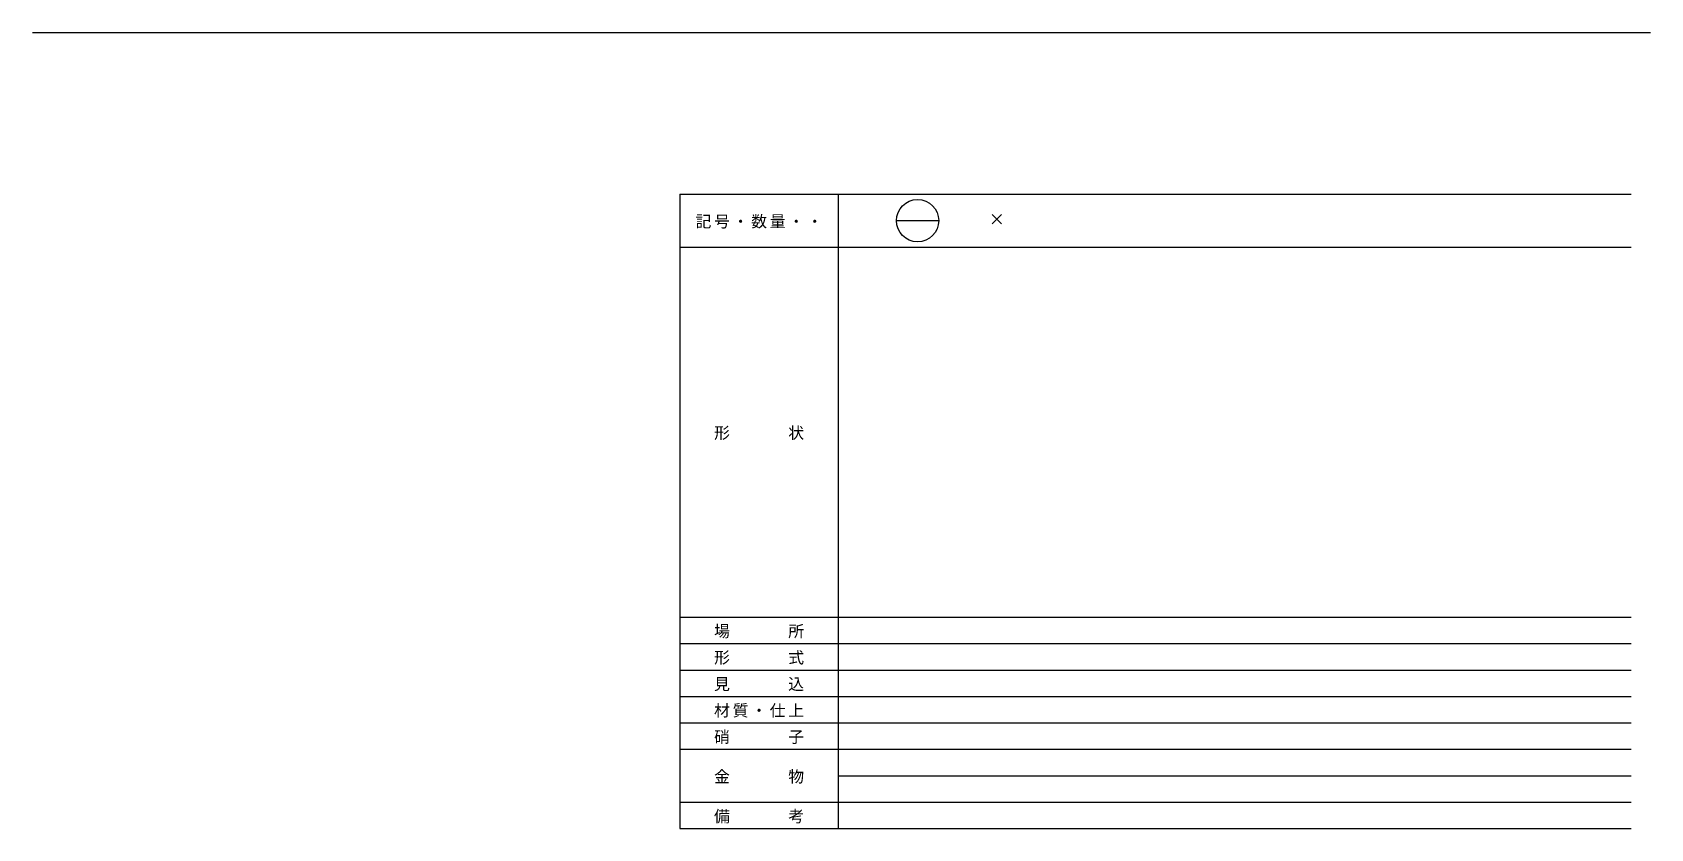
# Model space of a CAD drawing. Units: millimetres at full size, sheet at 1:100. Extents: x -15551 to 15061, y -18551 to -3490.
import ezdxf
from ezdxf.enums import TextEntityAlignment as Align

# ---------------------------------------------------------------- set-up
doc = ezdxf.new("R2010")
doc.units = ezdxf.units.MM
doc.header["$LTSCALE"] = 100
doc.layers.add('0-0', color=7, linetype='Continuous')
doc.styles.add('ＭＳ ゴシック', font='')
doc.styles.get('ＭＳ ゴシック').set_extended_font_data('MS Gothic')

msp = doc.modelspace()

# ---------------------------------------------------------------- linework, layer by layer
at = {"layer": '0-0'}
for p, q in [((-15551, -3489.8), (15061.2, -3489.8)), ((-3306.1, -6551), (-3306.1, -18551)), ((-3306.1, -6551), (14693.9, -6551)), ((-306.1, -6551), (-306.1, -18551)), ((793.9, -7051), (1593.9, -7051)), ((-3306.1, -7551), (14693.9, -7551)), ((-3306.1, -14551), (14693.9, -14551)), ((-3306.1, -15051), (14693.9, -15051)), ((-3306.1, -15551), (14693.9, -15551)), ((-3306.1, -16051), (14693.9, -16051)), ((-3306.1, -16551), (14693.9, -16551)), ((-3306.1, -17051), (14693.9, -17051)), ((-306.1, -17551), (14693.9, -17551)), ((-3306.1, -18051), (14693.9, -18051)), ((-3306.1, -18551), (14693.9, -18551))]:
    msp.add_line(p, q, dxfattribs=at)
msp.add_circle((1193.9, -7051), 400, dxfattribs=at)

# ---------------------------------------------------------------- texts
at = {"layer": '0-0', "style": 'ＭＳ ゴシック'}
msp.add_text('×', height=219.9, dxfattribs=at).set_placement((2543.9, -7201), align=Align.BOTTOM_LEFT)
at = {"layer": '0-0', "char_height": 219.9, "attachment_point": 7, "style": 'ＭＳ ゴシック'}
for s, insert in [('\\T1.17;記号・数量・・', (-3006.1, -7201)), ('\\T1.17;形\u3000\u3000\u3000状', (-2656.1, -11201)), ('\\T1.17;場\u3000\u3000\u3000所', (-2656.1, -14951)), ('\\T1.17;形\u3000\u3000\u3000式', (-2656.1, -15451)), ('\\T1.17;見\u3000\u3000\u3000込', (-2656.1, -15951)), ('\\T1.17;材質・仕上', (-2656.1, -16451)), ('\\T1.17;硝\u3000\u3000\u3000子', (-2656.1, -16951)), ('\\T1.17;金\u3000\u3000\u3000物', (-2656.1, -17701)), ('\\T1.17;備\u3000\u3000\u3000考', (-2656.1, -18451))]:
    msp.add_mtext(s, dxfattribs=dict(at, insert=insert))

doc.saveas('drawing.dxf')
